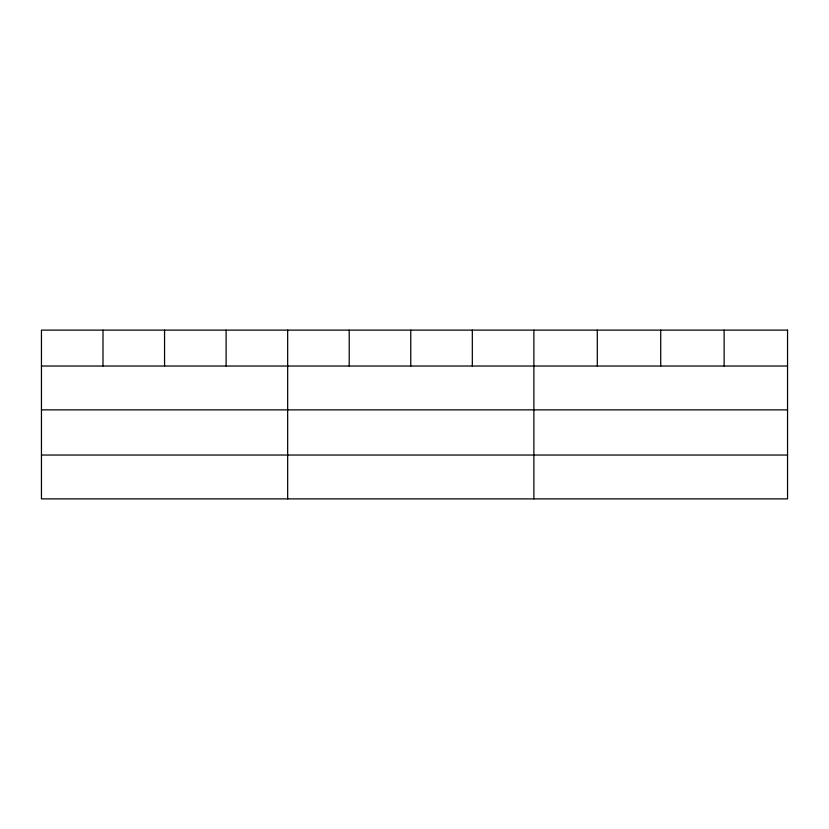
<?xml version="1.0" encoding="UTF-8"?>
<svg xmlns="http://www.w3.org/2000/svg" width="829" height="829" viewBox="0 0 829 829"><rect width="100%" height="100%" fill="white"/><g stroke="black" fill="none" stroke-linecap="round" stroke-linejoin="round"><path stroke-width="1.24" d="M41.45 366.024L787.55 366.024M41.45 409.868L787.55 409.868M41.45 455.038L787.55 455.038M724.131 330.118L724.131 366.024M660.713 330.118L660.713 366.024M597.294 330.118L597.294 366.024M533.876 330.118L533.876 498.882M472.323 330.118L472.323 366.024M410.769 330.118L410.769 366.024M349.216 330.118L349.216 366.024M287.663 330.118L287.663 498.882M226.11 330.118L226.11 366.024M164.556 330.118L164.556 366.024M103.003 330.118L103.003 366.024M787.55 330.118L41.45 330.118L41.45 498.882L787.55 498.882L787.55 330.118"/></g></svg>
